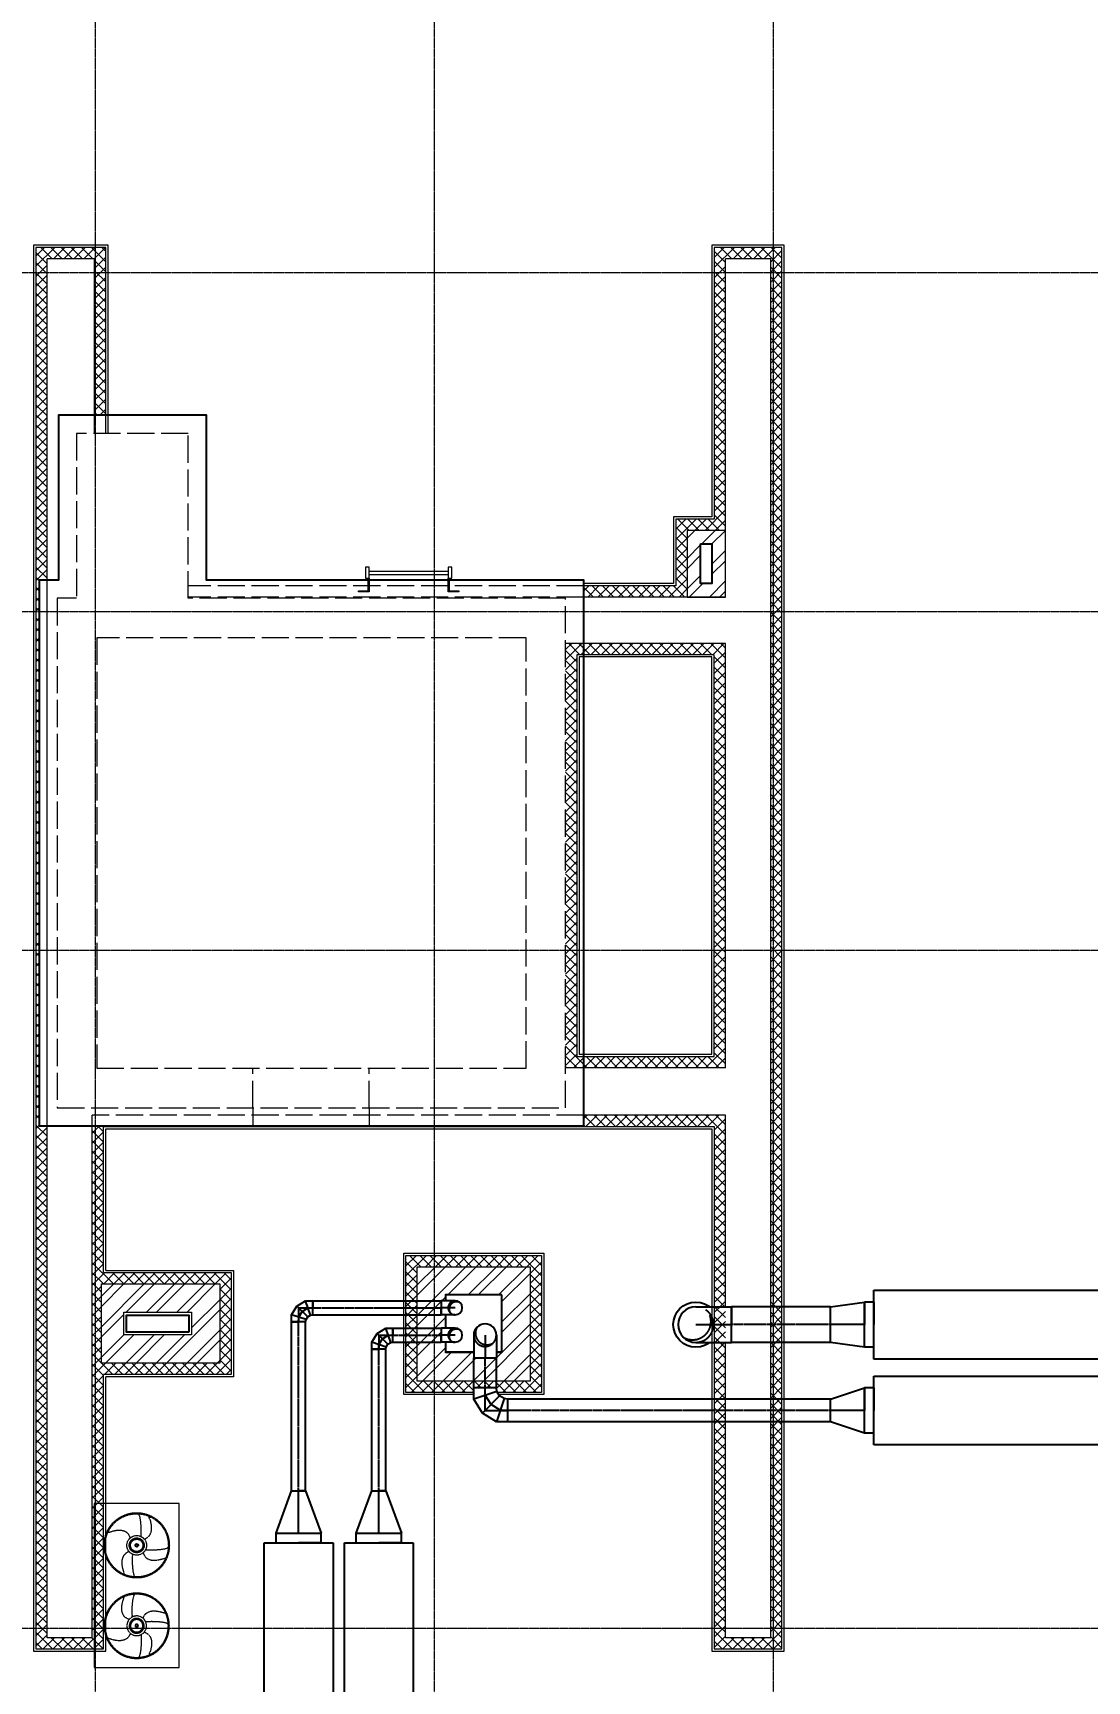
# Model space of a CAD drawing. Header units: millimetres. Extents: x -222892 to 671268, y 0 to 135099.
# Drawn here: x 334968 to 344297, y 106136 to 120723 of the extents above; entities that cross this region are included whole.
import ezdxf
from ezdxf import colors
from ezdxf.entities.mleader import LeaderData, LeaderLine
from ezdxf.math import Vec2, Vec3

# ---------------------------------------------------------------- set-up
doc = ezdxf.new("R2010")
doc.units = ezdxf.units.MM
for name, pattern in [('ACAD_ISO02W100', [15, 12, -3]), ('CENTER', [2, 1.25, -0.25, 0.25, -0.25]), ('CENTER2', [28.575000000000003, 19.05, -3.175, 3.175, -3.175]), ('HIDDEN', [6, 4, -2]), ('осевая', [2, 1.25, -0.25, 0.25, -0.25])]:
    doc.linetypes.add(name, pattern=pattern)
for name, color, linetype in [('Aks_скрытые_линии', 7, 'HIDDEN'), ('Aks_Схема', 3, 'Continuous'), ('АР_Парапет', 142, 'Continuous'), ('ПРОЕМЫ ОВ', 173, 'Continuous')]:
    doc.layers.add(name, color=color, linetype=linetype)
for name, color, linetype, lineweight in [('АР_Перегородки кирпич', 244, 'Continuous', 5), ('АР_Перегородки_кирпич_Штрих', 244, 'Continuous', 5), ('АР_Тонкие линие построения', 251, 'Continuous', 5), ('АР_Утеплитель', 154, 'Continuous', 5), ('АР_Штрих утеплитель', 24, 'Continuous', 5), ('КР_Оси', 7, 'Continuous', 5), ('КР_Тонкая', 250, 'Continuous', 5), ('М_0_В35', 142, 'Continuous', 25), ('М_фреонопроводы', 251, 'CENTER', 5), ('М_Холод', 161, 'Continuous', 5), ('пунктир', 251, 'Continuous', 5), ('Специальное оборудование', 7, 'Continuous', 5)]:
    doc.layers.add(name, color=color, linetype=linetype, lineweight=lineweight)
doc.styles.get("Standard").update_dxf_attribs({"font": 'arial.ttf'})
pattern_1 = [(45, (0, 0), (-44.90128060534577, 44.90128060534577), []), (135, (0, 0), (-44.90128060534577, -44.90128060534576), [])]
pattern_2 = [(45, (0, 0), (-134.7038418160373, 134.7038418160373), []), (45, (89.80260000000001, 0), (-134.7038418160373, 134.7038418160373), [])]

# ---------------------------------------------------------------- blocks, each defined once
blk = doc.blocks.new('A$C0d4e4e51')
at = {"layer": 'М_фреонопроводы'}
for centre, radius in [((0, 0), 288.8566844358662), ((0, 0), 280.0460147857403), ((0, 0), 86.98640421516119), ((0, 3.637978807091713e-12), 65.82206057451572), ((0, 3.637978807091713e-12), 63.32245125797893), ((0, 3.637978807091713e-12), 56.71282374609209), ((0, 0), 54.54809857845037), ((0, 0), 14.99765589915607), ((0, 3.637978807091713e-12), 8.998593539488997)]:
    blk.add_circle(centre, radius, dxfattribs=at)
for points in [[(38.81393808877328, 77.84672586773013), (39.43069206242217, 120.3497430797324), (39.47233744623372, 124.4594547744491), (35.66894700675039, 209.123091795238), (35.17107245826628, 213.5192511267633), (31.78933022113051, 237.1253008804342), (27.78976368147414, 255.6517357684061), (20.06445512908977, 275.2600530449563), (15.84786306304159, 279.5972382440705)], [(63.54760664294008, 59.40260184484941), (65.73832356143976, 58.00498084995343), (68.34381133969873, 57.87383059890271), (74.83213327103294, 59.95696780453363), (98.28155533538666, 72.37771393170624), (102.4814754161052, 75.86668588565226), (121.3887601780589, 101.6294875521926), (128.0909414612688, 120.3129603113375), (132.1284807362827, 151.4181425748029), (125.5335555436322, 204.1606599614897), (112.3440243985387, 253.1503100278678), (112.0503138446948, 256.6524840415077), (112.0560640089097, 256.665654856246)], [(-77.82987675641198, 38.83033988487296), (-132.6866261559189, 39.51315608773075), (-179.6618912399863, 38.15869686541919), (-250.1639833884547, 28.83113718986715), (-273.735531223414, 21.14097486649553), (-279.0702124371892, 17.69482380398767), (-279.5427027341793, 16.78236411924809)], [(-59.40322799712885, 63.54702323626043), (-57.95132772275247, 65.92323795983248), (-57.81069860747084, 68.12168681551339), (-66.13242229243042, 88.73537166748793), (-89.68721753318096, 114.5516164181754), (-113.1485436978401, 125.9900323876027), (-136.6817204181571, 131.155181952734), (-160.1875698759104, 132.1402363777997), (-183.6778367552906, 129.6615824114306), (-206.8629539503017, 124.8615624744525), (-230.6765725885052, 117.9500065310131), (-249.9349933031481, 112.4497500339094), (-250.1639833884547, 125.8719659518611), (-250.3874668942881, 125.6004135641269)], [(-65.60806570155546, -57.1158142127133), (-85.7318453581538, -64.55684122126695), (-89.76284992770525, -66.70990112627624), (-109.2171977745602, -82.74032893414551), (-113.2483344665379, -87.83830825575205), (-131.6896096614655, -142.0107320795069), (-131.9470465349732, -146.0117300520578), (-117.9075176594779, -230.8108275714912), (-113.1745423458051, -246.46223046249), (-112.6694436229882, -251.8082155990414), (-113.1850353375776, -254.7440878514062), (-113.708465914533, -255.922166247361)], [(59.11560495081358, -63.81070736391848), (57.95153387717437, -65.92304112415877), (57.81194275961025, -67.83217758488536), (64.31694757047808, -85.24637534668364), (74.71775531442836, -101.1676535591214), (78.7454179043998, -105.516544056205), (98.20900750067085, -119.6778879330232), (102.3855371720274, -121.7435801907632), (121.3159107790561, -128.3445471898413), (125.3248903668718, -129.266920987), (144.7414908983046, -131.8779404638008), (149.0356453520362, -132.069310525294), (168.2951715114759, -131.8483241215872), (172.3876948588877, -131.4734702054047), (191.8369328343542, -128.232706872237), (213.4106816254789, -123.1248564562156), (235.4127962280763, -116.4471487484661), (239.3971075395821, -115.1846321040757), (252.9740532205906, -112.5108137534517), (257.9890519533074, -108.9376861770543)], [(78.29462670424255, -37.90232113634193), (78.75280149595346, -38.45243077696796), (81.9342638203525, -38.88761753211293), (98.28155533532845, -38.88761753211293), (102.2703480111668, -39.11849815771711), (121.3069393527112, -39.44199996194584), (125.3212771530962, -39.47957649205273), (144.8442776836455, -39.47957649205273), (148.843652590178, -39.47957649205273), (168.3361992100254, -38.76028489688179), (172.3399801654741, -38.76028489688179), (191.7170467665419, -37.308851076672), (195.9839557032101, -36.95291361593627), (213.4016683715163, -35.1848435177053), (217.4017371113878, -34.82572348172835), (235.3934991882415, -31.9824380530481), (239.4466719495831, -31.27066237922918), (257.9657091209083, -26.55387223586877), (261.9935612624977, -25.53252835354942), (275.0905243118759, -20.15364528933424), (278.1652131528826, -17.69482162112763), (279.5329044557875, -16.94478456313664)]]:
    blk.add_spline(points, degree=3, dxfattribs=at)
blk = doc.blocks.new('LADDER_12760 - LADDER_12760-5164013-3_1 этаж')
at = {"layer": 'Специальное оборудование'}
for p, q in [((25.00000000001089, 95.00000000009393), (-50.00000000000482, 95.00000000009395)), ((-50.00000000000482, 95.00000000009395), (-50.00000000000483, 88.00000000009472)), ((-50.00000000000484, 88.00000000009472), (17.99999999999474, 88.00000000009472)), ((-2.099747042905164e-11, 1.904017958923043e-13), (24.99999999995375, 1.904017958923043e-13)), ((-2.099747042905164e-11, -76.19999999999982), (-2.099747042905164e-11, 1.861177878481613e-13)), ((17.99999999999475, 88.00000000009472), (17.99999999999473, 1.184385922670117e-13)), ((25.00000000001073, 5.075939668586216e-14), (25.00000000001089, 95.00000000009393)), ((24.99999999995375, 1.861177878481613e-13), (24.99999999995375, -76.19999999999982)), ((575.0000000000002, 95.00000000009253), (575.0000000000007, -3.383959779057477e-13)), ((650.000000000001, 95.00000000009253), (575.0000000000002, 95.00000000009253)), ((574.9999999998712, 1.904017958923096e-13), (599.9999999998744, 1.904017958923096e-13)), ((574.9999999998712, -76.19999999999982), (574.9999999998712, 1.861177878481613e-13)), ((582.0000000000011, -4.39914771277472e-13), (582.0000000000011, 88.00000000009248)), ((582.0000000000011, 88.00000000009248), (650.000000000001, 88.00000000009248)), ((599.9999999998744, 1.861177878481613e-13), (599.9999999998744, -76.19999999999982)), ((650.000000000001, 88.00000000009248), (650.000000000001, 95.00000000009253)), ((24.99999999995375, -76.19999999999982), (-2.099747042905164e-11, -76.19999999999982)), ((24.9999999999913, -25.39999999999994), (575.0000000000036, -25.39999999999994)), ((575.0000000000036, -45.39999999999994), (24.99999999999127, -45.39999999999994)), ((599.9999999998744, -76.19999999999982), (574.9999999998712, -76.19999999999982))]:
    blk.add_line(p, q, dxfattribs=at)
blk = doc.blocks.new('Aks_es_drop_rnd_200_200_wipe')
at = {"color": 0, "linetype": 'ByBlock', "lineweight": -2}
blk.add_wipeout([(-1, 0), (-0.9945218953682731, 0.10452846326765375), (-0.9781476007338059, 0.20791169081775918), (-0.9510565162951536, 0.30901699437494745), (-0.913545457642601, 0.40673664307580015), (-0.8660254037844388, 0.5), (-0.8090169943749475, 0.5877852522924734), (-0.743144825477394, 0.6691306063588573), (-0.6691306063588582, 0.743144825477394), (-0.5877852522924731, 0.8090169943749475), (-0.5, 0.8660254037844393), (-0.40673664307580015, 0.9135454576426012), (-0.30901699437494745, 0.9510565162951536), (-0.2079116908177594, 0.9781476007338057), (-0.10452846326765353, 0.9945218953682726), (-4.440892098500626e-16, 1), (0.10452846326765297, 0.9945218953682735), (0.2079116908177589, 0.9781476007338057), (0.30901699437494695, 0.9510565162951536), (0.40673664307579965, 0.9135454576426012), (0.4999999999999994, 0.8660254037844393), (0.5877852522924727, 0.8090169943749475), (0.6691306063588579, 0.743144825477394), (0.7431448254773941, 0.6691306063588573), (0.8090169943749473, 0.5877852522924734), (0.8660254037844386, 0.5), (0.913545457642601, 0.4067366430757997), (0.9510565162951539, 0.30901699437494745), (0.9781476007338056, 0.20791169081775873), (0.9945218953682735, 0.10452846326765286), (1, 0), (1, -2), (-1, -2)], dxfattribs=at)
blk = doc.blocks.new('Aks_es_drop_rnd_200_200')
at = {"color": 0, "linetype": 'ByBlock', "lineweight": -2}
blk.add_arc((0, 0), 1, 0, 180, dxfattribs=at)
blk.add_blockref('Aks_es_drop_rnd_200_200_wipe', (0, 0), dxfattribs=at)
for p, q in [((-1, 0), (-1, -2)), ((1, 0), (1, -2)), ((-1, -2), (1, -2))]:
    blk.add_line(p, q, dxfattribs=at)
at = {"color": 200, "linetype": 'CENTER2', "lineweight": -2}
blk.add_line((0, 0), (0, -2), dxfattribs=at)
at = {"color": 0, "linetype": 'ByBlock', "lineweight": -2}
blk.add_arc((0, 0), 1, 0, 180, dxfattribs=at)
at = {"layer": 'Aks_скрытые_линии'}
for centre, radius, start, end in [((0, 0), 1, 180, 0), ((0.1767766952966369, 0.1767766952966369), 1.030776406404415, 149.0362434679265, 300.9637565320735)]:
    blk.add_arc(centre, radius, start, end, dxfattribs=at)
at = {"layer": 'Aks_Схема'}
blk.add_line((0, 0), (0, -2), dxfattribs=at)
blk = doc.blocks.new('Aks_es_drop_rnd_125_125_wipe')
at = {"color": 0, "linetype": 'ByBlock', "lineweight": -2}
blk.add_wipeout([(-0.625, 0), (-0.6215761846051708, 0.06533028954228337), (-0.6113422504586287, 0.12994480676109932), (-0.5944103226844708, 0.19313562148434205), (-0.5709659110266256, 0.25421040192237543), (-0.5412658773652743, 0.3125), (-0.5056356214843422, 0.3673657826827954), (-0.46446551592337126, 0.41820662897428607), (-0.4182066289742863, 0.46446551592337126), (-0.3673657826827956, 0.5056356214843425), (-0.3125, 0.5412658773652743), (-0.2542104019223753, 0.5709659110266254), (-0.19313562148434216, 0.5944103226844706), (-0.12994480676109965, 0.6113422504586286), (-0.06533028954228359, 0.6215761846051708), (-2.220446049250313e-16, 0.625), (0.06533028954228334, 0.6215761846051708), (0.12994480676109932, 0.6113422504586286), (0.19313562148434185, 0.594410322684471), (0.25421040192237476, 0.5709659110266254), (0.3124999999999996, 0.5412658773652743), (0.3673657826827954, 0.5056356214843425), (0.4182066289742862, 0.46446551592337126), (0.4644655159233713, 0.4182066289742865), (0.505635621484342, 0.3673657826827954), (0.5412658773652741, 0.3125), (0.5709659110266256, 0.254210401922375), (0.5944103226844711, 0.19313562148434205), (0.6113422504586286, 0.12994480676109887), (0.621576184605171, 0.06533028954228293), (0.6250000000000001, 0), (0.6250000000000001, -1.25), (-0.625, -1.25)], dxfattribs=at)
blk = doc.blocks.new('Aks_es_drop_rnd_125_125')
at = {"color": 0, "linetype": 'ByBlock', "lineweight": -2}
blk.add_arc((0, 0), 0.625, 0, 180, dxfattribs=at)
blk.add_blockref('Aks_es_drop_rnd_125_125_wipe', (0, 0), dxfattribs=at)
for p, q in [((-0.625, 0), (-0.625, -1.25)), ((0.625, 0), (0.625, -1.25)), ((-0.625, -1.25), (0.625, -1.25))]:
    blk.add_line(p, q, dxfattribs=at)
at = {"color": 200, "linetype": 'CENTER2', "lineweight": -2}
blk.add_line((0, 0), (0, -1.25), dxfattribs=at)
at = {"color": 0, "linetype": 'ByBlock', "lineweight": -2}
blk.add_arc((0, 0), 0.625, 0, 180, dxfattribs=at)
at = {"layer": 'Aks_скрытые_линии'}
for centre, radius, start, end in [((0, 0), 0.625, 180, 0), ((0.1104854345603981, 0.1104854345603981), 0.6442352540027595, 149.0362434679265, 300.9637565320735)]:
    blk.add_arc(centre, radius, start, end, dxfattribs=at)
at = {"layer": 'Aks_Схема'}
blk.add_line((0, 0), (0, -1.25), dxfattribs=at)
blk = doc.blocks.new('*U4608')
at = {"linetype": 'ByBlock'}
for p, q in [((-15.55352697218349, -3.05), (-15.55352697218349, 3.05)), ((-15.55352697218349, 3.05), (15.55207691330563, 3.05)), ((15.55207691330563, 3.05), (15.55207691330563, -3.05)), ((15.55207691330563, -3.05), (-15.55352697218349, -3.05))]:
    blk.add_line(p, q, dxfattribs=at)
blk = doc.blocks.new('Aks_rs_mixed_400x200_to_315_300_wipe')
at = {"color": 0, "linetype": 'ByBlock', "lineweight": -2}
blk.add_wipeout([(-2, 0), (2, 0), (1.575, 3), (-1.575, 3)], dxfattribs=at)
blk = doc.blocks.new('Aks_rs_mixed_400x200_to_315_300')
at = {"color": 0, "linetype": 'ByBlock', "lineweight": -2}
blk.add_blockref('Aks_rs_mixed_400x200_to_315_300_wipe', (0, 0), dxfattribs=at)
for p, q in [((-2, 0), (-1.575, 3)), ((-1.575, 3), (1.575, 3)), ((1.575, 3), (2, 0)), ((-2, 0), (2, 0))]:
    blk.add_line(p, q, dxfattribs=at)
at = {"layer": 'Aks_Схема'}
blk.add_line((0, 0), (0, 3), dxfattribs=at)
blk = doc.blocks.new('Aks_es_drop_rnd_315_315_wipe')
at = {"color": 0, "linetype": 'ByBlock', "lineweight": -2}
blk.add_wipeout([(-1.575, 8.881784197001252e-16), (-1.56637198520503, 0.1646323296465546), (-1.540582471155744, 0.32746091303797087), (-1.497914013164867, 0.48670176614054217), (-1.4388340957870966, 0.6406102128443862), (-1.3639900109604912, 0.7875000000000005), (-1.274201766140543, 0.9257617723606453), (-1.1704531001268956, 1.0538807050152013), (-1.0538807050152015, 1.1704531001268963), (-0.925761772360645, 1.2742017661405427), (-0.7874999999999999, 1.3639900109604914), (-0.6406102128443854, 1.4388340957870964), (-0.48670176614054217, 1.4979140131648672), (-0.3274609130379711, 1.5405824711557443), (-0.1646323296465544, 1.5663719852050306), (-3.3306690738754696e-16, 1.5750000000000002), (0.16463232964655394, 1.5663719852050315), (0.32746091303797026, 1.5405824711557443), (0.48670176614054145, 1.4979140131648672), (0.6406102128443845, 1.4388340957870964), (0.787499999999999, 1.3639900109604914), (0.9257617723606445, 1.2742017661405427), (1.0538807050152013, 1.1704531001268972), (1.1704531001268956, 1.0538807050152021), (1.2742017661405418, 0.9257617723606453), (1.363990010960491, 0.7875000000000005), (1.4388340957870964, 0.6406102128443845), (1.4979140131648672, 0.48670176614054217), (1.5405824711557436, 0.32746091303797087), (1.5663719852050306, 0.16463232964655372), (1.5750000000000002, 8.881784197001252e-16), (1.5750000000000002, -3.1499999999999995), (-1.575, -3.1499999999999995)], dxfattribs=at)
blk = doc.blocks.new('Aks_es_drop_rnd_315_315')
at = {"color": 0, "linetype": 'ByBlock', "lineweight": -2}
blk.add_arc((0, 0), 1.575, 0, 180, dxfattribs=at)
blk.add_blockref('Aks_es_drop_rnd_315_315_wipe', (0, 0), dxfattribs=at)
for p, q in [((-1.575, 0), (-1.575, -3.15)), ((1.575, 0), (1.575, -3.15)), ((-1.575, -3.15), (1.575, -3.15))]:
    blk.add_line(p, q, dxfattribs=at)
at = {"color": 200, "linetype": 'CENTER2', "lineweight": -2}
blk.add_line((0, 0), (0, -3.15), dxfattribs=at)
at = {"color": 0, "linetype": 'ByBlock', "lineweight": -2}
blk.add_arc((0, 0), 1.575, 0, 180, dxfattribs=at)
at = {"layer": 'Aks_скрытые_линии'}
for centre, radius, start, end in [((0, 0), 1.575, 180, 0), ((0.2784232950922031, 0.2784232950922031), 1.623472840086954, 149.0362434679265, 300.9637565320735)]:
    blk.add_arc(centre, radius, start, end, dxfattribs=at)
at = {"layer": 'Aks_Схема'}
blk.add_line((0, 0), (0, -3.15), dxfattribs=at)
blk = doc.blocks.new('Aks_rs_mixed_400x200_to_200_300_wipe')
at = {"color": 0, "linetype": 'ByBlock', "lineweight": -2}
blk.add_wipeout([(-2, 0), (2, 0), (1, 3), (-1, 3)], dxfattribs=at)
blk = doc.blocks.new('Aks_rs_mixed_400x200_to_200_300')
at = {"color": 0, "linetype": 'ByBlock', "lineweight": -2}
blk.add_blockref('Aks_rs_mixed_400x200_to_200_300_wipe', (0, 0), dxfattribs=at)
for p, q in [((-2, 0), (-1, 3)), ((-1, 3), (1, 3)), ((1, 3), (2, 0)), ((-2, 0), (2, 0))]:
    blk.add_line(p, q, dxfattribs=at)
at = {"layer": 'Aks_Схема'}
blk.add_line((0, 0), (0, 3), dxfattribs=at)
blk = doc.blocks.new('Aks_es_rnd_200_90_200_wipe')
at = {"color": 0, "linetype": 'ByBlock', "lineweight": -2}
blk.add_wipeout([(1, -1.9999999999986557), (-1, -1.9999999999986562), (-1, -0.9999999999993276), (-0.2360679775003912, 0.23606797750023212), (0.9999999999986562, 1.0000000000006715), (1.9999999999979838, 1.0000000000013438), (1.999999999999328, -0.9999999999986562), (1.6837722339827157, -1.0513167019482914), (1.292893218813215, -1.2928932188123463), (1.0513167019494225, -1.6837722339820098)], dxfattribs=at)
blk = doc.blocks.new('Aks_es_rnd_200_90_200')
at = {"color": 0, "linetype": 'ByBlock', "lineweight": -2}
blk.add_blockref('Aks_es_rnd_200_90_200_wipe', (0, 0), dxfattribs=at)
for p, q in [((-1, -0.9999999999993276), (-0.2360679775003911, 0.2360679775002321)), ((-0.2360679775003911, 0.2360679775002321), (0.999999999998656, 1.000000000000672)), ((1.292893218813215, -1.292893218812346), (-0.2360679775003911, 0.2360679775002321)), ((1.683772233982716, -1.051316701948291), (0.999999999998656, 1.000000000000672)), ((0.999999999998656, 1.000000000000672), (1.999999999997984, 1.000000000001344)), ((1.999999999999328, -0.9999999999986557), (1.999999999997984, 1.000000000001344)), ((1.051316701949423, -1.683772233982009), (-1, -0.9999999999993276)), ((-1, -1.999999999998656), (-1, -0.9999999999993276)), ((1.051316701949423, -1.683772233982009), (1.292893218813215, -1.292893218812346)), ((1.292893218813215, -1.292893218812346), (1.683772233982716, -1.051316701948291)), ((1.683772233982716, -1.051316701948291), (1.999999999999328, -0.9999999999986557)), ((1, -1.999999999998656), (-1, -1.999999999998656)), ((1, -1.999999999998656), (1.051316701949423, -1.683772233982009))]:
    blk.add_line(p, q, dxfattribs=at)
at = {"color": 200, "linetype": 'CENTER2', "lineweight": -2}
blk.add_lwpolyline([(0, -1.999999999998656), (0.02565835097471125, -1.341886116990668), (0.5284126206564119, -0.5284126206560569), (1.341886116990686, -0.02565835097380942), (1.999999999998656, 1.34425803821614e-12)], dxfattribs=at)
at = {"layer": 'Aks_Схема'}
for q in [(1.999999999998656, 1.34425803821614e-12), (0, -1.999999999998656)]:
    blk.add_line((0, 0), q, dxfattribs=at)
blk = doc.blocks.new('Aks_rs_mixed_400x200_to_125_375_wipe')
at = {"color": 0, "linetype": 'ByBlock', "lineweight": -2}
blk.add_wipeout([(-2, 0), (2, 0), (0.625, 3.75), (-0.625, 3.75)], dxfattribs=at)
blk = doc.blocks.new('Aks_rs_mixed_400x200_to_125_375')
at = {"color": 0, "linetype": 'ByBlock', "lineweight": -2}
blk.add_blockref('Aks_rs_mixed_400x200_to_125_375_wipe', (0, 0), dxfattribs=at)
for p, q in [((-2, 0), (-0.625, 3.75)), ((-0.625, 3.75), (0.625, 3.75)), ((0.625, 3.75), (2, 0)), ((-2, 0), (2, 0))]:
    blk.add_line(p, q, dxfattribs=at)
at = {"layer": 'Aks_Схема'}
blk.add_line((0, 0), (0, 3.75), dxfattribs=at)
blk = doc.blocks.new('Aks_es_rnd_125_90_125_wipe')
at = {"color": 0, "linetype": 'ByBlock', "lineweight": -2}
blk.add_wipeout([(0.6250000000000001, -1.2499999999999112), (-0.625, -1.2499999999999112), (-0.6249999999999998, -0.6249999999999554), (-0.14754248593740793, 0.1475424859373975), (0.6249999999999108, 0.625000000000044), (1.249999999999866, 0.6250000000000888), (1.2499999999999554, -0.6249999999999114), (1.0523576462394466, -0.65707293871835), (0.808058261758392, -0.8080582617583347), (0.6570729387184246, -1.0523576462394)], dxfattribs=at)
blk = doc.blocks.new('Aks_es_rnd_125_90_125')
at = {"color": 0, "linetype": 'ByBlock', "lineweight": -2}
blk.add_blockref('Aks_es_rnd_125_90_125_wipe', (0, 0), dxfattribs=at)
for p, q in [((-0.6249999999999998, -0.624999999999955), (-0.1475424859374079, 0.1475424859373982)), ((-0.1475424859374079, 0.1475424859373982), (0.6249999999999107, 0.6250000000000444)), ((0.8080582617583921, -0.8080582617583342), (-0.1475424859374079, 0.1475424859373982)), ((1.052357646239447, -0.6570729387183495), (0.6249999999999107, 0.6250000000000444)), ((0.6249999999999107, 0.6250000000000444), (1.249999999999866, 0.6250000000000893)), ((1.249999999999955, -0.6249999999999107), (1.249999999999866, 0.6250000000000893)), ((0.6570729387184246, -1.0523576462394), (-0.6249999999999998, -0.624999999999955)), ((-0.625, -1.249999999999911), (-0.6249999999999998, -0.624999999999955)), ((0.625, -1.249999999999911), (-0.625, -1.249999999999911)), ((0.625, -1.249999999999911), (0.6570729387184246, -1.0523576462394)), ((0.6570729387184246, -1.0523576462394), (0.8080582617583921, -0.8080582617583342)), ((0.8080582617583921, -0.8080582617583342), (1.052357646239447, -0.6570729387183495)), ((1.052357646239447, -0.6570729387183495), (1.249999999999955, -0.6249999999999107))]:
    blk.add_line(p, q, dxfattribs=at)
at = {"color": 200, "linetype": 'CENTER2', "lineweight": -2}
blk.add_lwpolyline([(0, -1.249999999999911), (0.01603646935921244, -0.8386788231196773), (0.3302578879104921, -0.330257887910468), (0.8386788231196787, -0.01603646935915254), (1.249999999999911, 8.926193117986259e-14)], dxfattribs=at)
at = {"layer": 'Aks_Схема'}
for q in [(1.249999999999911, 8.926193117986259e-14), (0, -1.249999999999911)]:
    blk.add_line((0, 0), q, dxfattribs=at)
blk = doc.blocks.new('_None')
blk = doc.blocks.new('*U5875')
at = {"color": 0, "linetype": 'ByBlock', "lineweight": -2, "ltscale": 10}
blk.add_line((0, 0), (-71486.8863278564, 0), dxfattribs=at)
blk = doc.blocks.new('*U5876')
at = {"color": 0, "linetype": 'ByBlock', "lineweight": -2, "ltscale": 10}
blk.add_line((0, 0), (-71486.8863278563, 2.91038304567337e-11), dxfattribs=at)
blk = doc.blocks.new('*U5877')
at = {"color": 0, "linetype": 'ByBlock', "lineweight": -2, "ltscale": 10}
blk.add_line((0, 0), (-71486.8863278562, 1.455191522836685e-11), dxfattribs=at)
blk = doc.blocks.new('*U5878')
at = {"color": 0, "linetype": 'ByBlock', "lineweight": -2, "ltscale": 10}
blk.add_line((0, 0), (-71486.8863278562, 0), dxfattribs=at)
blk = doc.blocks.new('*U5886')
at = {"color": 0, "linetype": 'ByBlock', "lineweight": -2, "ltscale": 10}
blk.add_line((0, 0), (5.820766091346741e-11, -53277.7616451292), dxfattribs=at)
blk = doc.blocks.new('*U5887')
at = {"color": 0, "linetype": 'ByBlock', "lineweight": -2, "ltscale": 10}
blk.add_line((0, 0), (5.820766091346741e-11, -53277.7616451292), dxfattribs=at)
blk = doc.blocks.new('*U5901')
at = {"color": 0, "linetype": 'ByBlock', "lineweight": -2, "ltscale": 10}
blk.add_line((0, 0), (5.820766091346741e-11, -53277.7616451292), dxfattribs=at)
blk = doc.blocks.new('A$C4c190d01')
at = {"layer": 'КР_Оси', "linetype": 'осевая'}
for name, p in [('*U5886', (5569.938392028183, 78593.59175630503)), ('*U5887', (8569.938392028183, 78593.59175630515)), ('*U5901', (11569.93839202818, 78593.59175630515)), ('*U5878', (61698.28406804663, 63394.99999999997)), ('*U5877', (61698.28406804663, 60394.99999999997)), ('*U5876', (61698.28406804663, 57394.99999999994)), ('*U5875', (61698.28406804675, 51394.99999999997))]:
    blk.add_blockref(name, p, dxfattribs=at)

msp = doc.modelspace()

# ---------------------------------------------------------------- hatches: boundary and pattern name
at = {"layer": 'АР_Перегородки_кирпич_Штрих', "ltscale": 500}
h = msp.add_hatch(dxfattribs=at)
h.set_pattern_fill('ANSI32', color=256, scale=20)
h.set_pattern_definition(pattern_2)
h.paths.add_polyline_path([(340977.3325584614, 116200.3739539183), (340877.3325584614, 116200.3739539183), (340877.3325584614, 115850.3739539183), (340977.3325584614, 115850.3739539183)], flags=16)
h.paths.add_polyline_path([(341097.3325584614, 116320.3739539183), (340757.3325584614, 116320.3739539183), (340757.3325584614, 115730.3739539183), (341097.3325584614, 115730.3739539183)])
h = msp.add_hatch(dxfattribs=at)
h.set_pattern_fill('ANSI32', color=256, scale=20)
h.set_pattern_definition(pattern_2)
h.paths.add_polyline_path([(339368.9485106076, 108790.4831422963), (338368.9485106076, 108790.4831422964), (338368.9485064383, 109803.2331427767), (339368.9485064383, 109803.2331427766)])
h.paths.add_polyline_path([(339118.9485095783, 109040.4831422964), (338618.9485095783, 109040.4831422964), (338618.9485074675, 109553.2331427767), (339118.9485074675, 109553.2331427766)], flags=16)
h = msp.add_hatch(dxfattribs=at)
h.set_pattern_fill('ANSI32', color=256, scale=20)
h.set_pattern_definition(pattern_2)
h.paths.add_polyline_path([(336371.5914959541, 109198.8280476575), (335771.3111248684, 109198.8280476575), (335771.3111248686, 109400.3489491483), (336371.5914959544, 109400.3489491483)], flags=16)
h.paths.add_polyline_path([(335574.571288331, 109650.3489491483), (336621.5914959539, 109650.3489491483), (336621.5914959539, 108948.8280476575), (335574.571288331, 108948.8280476575)])
at = {"layer": 'АР_Утеплитель', "ltscale": 500}
h = msp.add_hatch(dxfattribs=at)
h.set_pattern_fill('ANSI37', color=256, scale=20)
h.set_pattern_definition(pattern_1)
h.paths.add_polyline_path([(336621.5914959539, 108948.8280476575), (335574.571291065, 108948.8280476575), (335574.571291065, 109650.3489491483), (336621.5914959546, 109650.3489491482)], flags=16)
h.paths.add_polyline_path([(336721.5914959537, 108848.8280476575), (335592.3325584614, 108848.8280476576), (335592.3325584614, 106419.3739539181), (334992.3325584614, 106419.3739539182), (334992.3325584614, 107042.9999999999), (334992.3325584614, 118825.3739539182), (335612.3325584614, 118825.3739539182), (335612.3325584614, 117339.3739539182), (335512.3325584614, 117339.3739539182), (335512.3325584614, 118725.3739539182), (335092.3325584614, 118725.3739539182), (335092.3325584614, 115879.3739539182), (335022.3325584614, 115879.3739539182), (335022.3325584614, 111049.3739539182), (335092.3325584615, 111049.3739539182), (335092.3325584614, 106519.3739539182), (335492.3325584614, 106519.3739539182), (335492.3325584614, 109750.3489491484), (335492.3325584614, 111049.3739539182), (335592.3325584614, 111044.3739539182), (335592.3325584614, 109750.3489491483), (336721.5914959548, 109750.3489491482)])
h = msp.add_hatch(dxfattribs=at)
h.set_pattern_fill('ANSI37', color=256, scale=20)
h.set_pattern_definition(pattern_1)
h.paths.add_polyline_path([(340997.3325584614, 111664.3739539182), (339782.4074316061, 111664.3739539182), (339782.4074316061, 115220.3739539182), (340997.3325584614, 115220.3739539182)], flags=16)
h.paths.add_polyline_path([(341097.3325584614, 111564.3739539182), (339682.4074316061, 111564.3739539182), (339682.4074316061, 115320.3739539182), (341097.3325584614, 115320.3739539182)])
h = msp.add_hatch(dxfattribs=at)
h.set_pattern_fill('ANSI37', color=256, scale=20)
h.set_pattern_definition(pattern_1)
h.paths.add_polyline_path([(339368.9485106076, 108790.4831422963), (338368.9485106076, 108790.4831422964), (338368.9485064383, 109803.2331427767), (339368.9485064383, 109803.2331427766)], flags=16)
h.paths.add_polyline_path([(339468.9485110193, 108690.4831422963), (338268.9485110193, 108690.4831422964), (338268.9485060267, 109903.2331427767), (339468.9485060266, 109903.2331427766)])
at = {"layer": 'АР_Штрих утеплитель', "ltscale": 500}
h = msp.add_hatch(dxfattribs=at)
h.set_pattern_fill('ANSI37', color=256, scale=20)
h.set_pattern_definition(pattern_1)
h.paths.add_polyline_path([(353097.4537278334, 127630.6824583524), (350518.7090003203, 127630.6824583524), (350518.7090003203, 127530.6824583524), (353097.4537278334, 127530.6824583524)])
edge = h.paths.add_edge_path()
edge.add_line((350518.7090003203, 127630.6824583524), (344547.4537278329, 127630.6824583525))
edge.add_line((344547.4537278329, 127630.6824583525), (344547.4537278329, 130631.1380299823))
edge.add_line((344547.4537278329, 130631.1380299823), (335487.4537278329, 130630.6824583525))
edge.add_line((335487.4537278331, 130630.6824583525), (335487.4537278332, 127122.7369796679))
edge.add_line((335487.4537278332, 127122.7369796679), (334996.5012287336, 127122.7369796679))
edge.add_arc((336296.1243596947, 116876.8313636951), 10328.00087983883, 97.22897371527749, 132.4844128153412)
edge.add_arc((334278.507436591, 119160.6824583515), 7281.276563062834, 132.9138654462874, 150.3769831410849)
edge.add_arc((334278.5074365918, 119160.6824583511), 7281.276563063785, 150.3769831410856, 179.9999999999889)
edge.add_line((326997.2308735281, 119160.6824583525), (326997.2308735281, 118630.6824583648))
edge.add_line((326997.2308735281, 118630.6824583648), (323487.4537278326, 118630.6824583648))
edge.add_line((323487.4537278327, 118630.6824583648), (323487.4537278327, 106570.6824583523))
edge.add_line((323487.4537278326, 106570.6824583523), (329427.3325584609, 106570.6824583522))
edge.add_line((329427.3325584609, 106570.6824583522), (329427.3325584609, 82275.68245835445))
edge.add_line((329427.3325584609, 82275.68245835445), (336038.7706081953, 82275.68244763686))
edge.add_line((336038.7706081952, 82275.68244763686), (336038.7706083883, 82375.68244763653))
edge.add_line((336038.7706083883, 82375.68244763653), (329527.3325584607, 82375.68245835445))
edge.add_line((329527.3325584607, 82375.68245835445), (329527.3325584607, 106670.6824583523))
edge.add_line((329527.3325584608, 106670.6824583523), (323587.4537278325, 106670.6824583523))
edge.add_line((323587.4537278325, 106670.6824583523), (323587.4537278327, 118530.6824583648))
edge.add_line((323587.4537278327, 118530.6824583648), (327097.2308735282, 118530.6824583648))
edge.add_line((327097.2308735282, 118530.6824583648), (327098.7089987969, 119295.6824583508))
edge.add_arc((334275.7571636449, 119161.8791517242), 7178.295318904982, 150.1859382412758, 178.9319457575192, ccw=False)
edge.add_arc((334278.5074365921, 119160.6824583507), 7181.276563064179, 133.0783930265535, 150.1885639364679, ccw=False)
edge.add_arc((336295.5899172066, 116878.6115553474), 10226.16664863276, 97.26253171683658, 132.6002756336443, ccw=False)
edge.add_line((335002.8394767644, 127022.7369796679), (335587.4537278329, 127022.7369796679))
edge.add_line((335587.4537278331, 127022.7369796679), (335587.4537278331, 130530.6824583525))
edge.add_line((335587.4537278331, 130530.6824583525), (344447.4537278329, 130530.6824583525))
edge.add_line((344447.4537278329, 130530.6824583525), (344447.4537278329, 127630.6824583525))
edge.add_line((344447.4537278329, 127630.6824583525), (344447.4537278329, 127530.6824583524))
edge.add_line((344447.4537278329, 127530.6824583524), (350518.7090003203, 127530.6824583524))
edge.add_line((350518.7090003203, 127530.6824583524), (350518.7090003203, 127630.6824583524))

# ---------------------------------------------------------------- linework, layer by layer
at = {"layer": 'АР_Парапет', "ltscale": 500}
msp.add_lwpolyline([(337942.3325584614, 111049.3739539183), (339842.4074316061, 111049.3739539183), (339842.4074316061, 115879.3739539182), (336502.4074316061, 115879.3739539182), (336502.4074316061, 117339.3739539182), (335192.4074316061, 117339.3739539182), (335192.4074316061, 115879.3739539182), (335022.3325584614, 115879.3739539182), (335022.3325584614, 111049.3739539182), (337958.848150935, 111049.3739539182)], dxfattribs=at)
at = {"layer": 'АР_Перегородки кирпич', "linetype": 'Continuous', "ltscale": 100}
for points in [[(341097.3325584614, 116320.3739539183), (340757.3325584614, 116320.3739539183), (340757.3325584614, 115730.3739539183), (341097.3325584614, 115730.3739539183)], [(340977.3325584614, 116200.3739539183), (340877.3325584614, 116200.3739539183), (340877.3325584614, 115850.3739539183), (340977.3325584614, 115850.3739539183)], [(339368.9485106076, 108790.4831422963), (338368.9485106076, 108790.4831422964), (338368.9485064383, 109803.2331427767), (339368.9485064383, 109803.2331427766)], [(339118.9485095783, 109040.4831422964), (338618.9485095783, 109040.4831422964), (338618.9485074675, 109553.2331427767), (339118.9485074675, 109553.2331427766)], [(336371.5914959541, 109198.8280476575), (335771.3111248684, 109198.8280476575), (335771.3111248686, 109400.3489491483), (336371.5914959544, 109400.3489491483)]]:
    msp.add_lwpolyline(points, close=True, dxfattribs=at)
msp.add_lwpolyline([(335574.571291065, 109650.3489491483), (336621.5914959546, 109650.3489491483), (336621.5914959539, 108948.8280476575), (335574.571291065, 108948.8280476575), (335574.571291065, 109650.3489491483)], dxfattribs=at)
at = {"layer": 'АР_Тонкие линие построения', "ltscale": 100}
for p, q in [((335512.3325584614, 118725.3739539182), (335092.3325584614, 118725.3739539182)), ((335092.3325584615, 106519.3739539182), (335092.3325584614, 118725.3739539182)), ((335512.3325584614, 117339.3739539182), (335512.3325584614, 118725.3739539182)), ((341497.3325584615, 118725.3739539182), (341097.3325584614, 118725.3739539182)), ((341097.3325584614, 115730.3739539182), (341097.3325584614, 118725.3739539182)), ((341497.3325584615, 106519.3739539182), (341497.3325584616, 118725.3739539182)), ((341097.3325584614, 115730.3739539182), (339842.4074316061, 115730.3739539182)), ((341097.3325584614, 115320.3739539182), (339842.4074316061, 115320.3739539182)), ((341097.3325584614, 111564.3739539182), (341097.3325584614, 115320.3739539182)), ((341097.3325584614, 111564.3739539182), (339842.4074316061, 111564.3739539182)), ((335492.3325584614, 106519.3739539182), (335492.3325584614, 111049.3739539182)), ((341097.3325584614, 111144.3739539182), (339842.4074316061, 111144.3739539182)), ((341097.3325584614, 106519.3739539182), (341097.3325584614, 111144.3739539182)), ((335492.3325584614, 106519.3739539181), (335092.3325584614, 106519.3739539182)), ((341497.3325584616, 106519.3739539182), (341097.3325584614, 106519.3739539182))]:
    msp.add_line(p, q, dxfattribs=at)
at = {"layer": 'АР_Утеплитель', "ltscale": 500}
for points in [[(335632.3325584614, 117179.3739539175), (335632.3325584614, 117179.3739539175), (335632.3325584614, 118845.3739539182), (334972.3325584614, 118845.3739539182), (334972.3325584614, 106399.3739539182), (335612.3325584614, 106399.3739539181), (335612.3325584614, 108828.8280476575)], [(335612.3325584614, 117179.3739539175), (335612.3325584614, 118825.3739539182), (334992.3325584614, 118825.3739539182), (334992.3325584614, 106419.3739539182), (335592.3325584614, 106419.3739539181), (335592.3325584614, 108848.8280476575)], [(339782.4074316061, 115220.3739539182), (339782.4074316061, 111664.3739539182), (340997.3325584614, 111664.3739539182), (340997.3325584614, 115220.3739539182), (339782.4074316061, 115220.3739539182)], [(335592.3325584614, 109750.3489491483), (336721.5914959548, 109750.3489491483), (336721.5914959537, 108848.8280476575), (335592.3325584614, 108848.8280476575)], [(335612.3325584614, 109770.3489491483), (336741.5914959548, 109770.3489491483), (336741.5914959537, 108828.8280476575), (335612.3325584614, 108828.8280476575)], [(335694.5712879192, 109750.3489491483), (336721.5914959548, 109750.3489491483), (336721.5914959537, 108848.8280476575), (335674.5712916308, 108848.8280476575)]]:
    msp.add_lwpolyline(points, dxfattribs=at)
for points in [[(339802.4074316061, 115200.3739539182), (339802.4074316061, 111684.3739539182), (340977.3325584614, 111684.3739539182), (340977.3325584614, 115200.3739539182)], [(339488.9485111017, 108670.4831422963), (338248.9485111017, 108670.4831422964), (338248.9485059443, 109923.2331427767), (339488.9485059443, 109923.2331427766)], [(339468.9485110193, 108690.4831422963), (338268.9485110193, 108690.4831422964), (338268.9485060267, 109903.2331427767), (339468.9485060266, 109903.2331427766)]]:
    msp.add_lwpolyline(points, close=True, dxfattribs=at)
at = {"layer": 'М_0_В35', "linetype": 'Continuous'}
for p, q in [((337443.7414904117, 109502.2064797833), (337443.7414904117, 109439.7064797833)), ((337443.7414904117, 109377.2064797833), (337443.7414904117, 109439.7064797833)), ((342026.6532671465, 109447.9831422963), (341149.6308526875, 109447.9831422964)), ((341149.6308526875, 109447.9831422964), (341149.6308526875, 109290.4831422964)), ((342026.6532671465, 109447.9831422963), (342026.6532671465, 109290.4831422963)), ((342410.9469335337, 109490.4831422964), (342326.6532671465, 109490.4831422964)), ((342326.6532671465, 109490.4831422964), (342326.6532671465, 109290.4831422964)), ((342410.9469335337, 109490.4831422964), (342410.9469335337, 109290.4831422964)), ((337256.2414904117, 109314.7064797833), (337318.7414904117, 109314.7064797833)), ((337381.2414904117, 109314.7064797833), (337318.7414904117, 109314.7064797833)), ((341149.6308526875, 109132.9831422964), (341149.6308526875, 109290.4831422964)), ((342026.6532671465, 109132.9831422963), (342026.6532671465, 109290.4831422963)), ((342326.6532671465, 109090.4831422964), (342326.6532671465, 109290.4831422964)), ((342410.9469335337, 109090.4831422964), (342410.9469335337, 109290.4831422964)), ((338153.7414904117, 109259.7913400721), (338153.7414904117, 109197.2913400721)), ((338153.7414904117, 109134.7913400721), (338153.7414904117, 109197.2913400721)), ((342026.6532671465, 109132.9831422963), (341149.6308526875, 109132.9831422964)), ((337966.2414904117, 109072.2913400721), (338028.7414904117, 109072.2913400721)), ((338091.2414904117, 109072.2913400721), (338028.7414904117, 109072.2913400721)), ((338868.9485074675, 108730.4831422964), (338868.9485074675, 108997.291340072)), ((338868.9485074675, 108997.291340072), (338968.9485074675, 108997.291340072)), ((339068.9485074675, 108997.291340072), (338968.9485074675, 108997.291340072)), ((339068.9485074675, 108730.4831422964), (339068.9485074675, 108997.291340072)), ((342410.9469335337, 109090.4831422964), (342326.6532671465, 109090.4831422964)), ((338868.9485074675, 108730.4831422964), (338968.9485074675, 108730.4831422964)), ((339068.9485074675, 108730.4831422964), (338968.9485074675, 108730.4831422964)), ((342410.9469335337, 108730.4831422964), (342326.6532671465, 108730.4831422964)), ((342326.6532671465, 108730.4831422964), (342326.6532671465, 108530.4831422964)), ((342410.9469335337, 108730.4831422964), (342410.9469335337, 108530.4831422964)), ((342026.6532671465, 108630.4831422964), (339168.9485074675, 108630.4831422964)), ((339168.9485074675, 108630.4831422964), (339168.9485074675, 108530.4831422964)), ((342026.6532671465, 108630.4831422964), (342026.6532671465, 108530.4831422964)), ((339168.9485074675, 108430.4831422964), (339168.9485074675, 108530.4831422964)), ((342026.6532671465, 108430.4831422964), (339168.9485074675, 108430.4831422964)), ((342026.6532671465, 108430.4831422964), (342026.6532671465, 108530.4831422964)), ((342326.6532671465, 108330.4831422964), (342326.6532671465, 108530.4831422964)), ((342410.9469335337, 108330.4831422964), (342410.9469335337, 108530.4831422964)), ((342410.9469335337, 108330.4831422964), (342326.6532671465, 108330.4831422964)), ((337118.7414904117, 107359.3390972885), (337118.7414904117, 107443.6327636756)), ((337118.7414904117, 107443.6327636756), (337318.7414904117, 107443.6327636756)), ((337518.7414904117, 107443.6327636756), (337318.7414904117, 107443.6327636756)), ((337518.7414904117, 107359.3390972885), (337518.7414904117, 107443.6327636756)), ((337828.7414904117, 107359.3390972884), (337828.7414904117, 107443.6327636756)), ((337828.7414904117, 107443.6327636756), (338028.7414904117, 107443.6327636756)), ((338228.7414904117, 107443.6327636756), (338028.7414904117, 107443.6327636756)), ((338228.7414904117, 107359.3390972884), (338228.7414904117, 107443.6327636756)), ((337118.7414904117, 107359.3390972885), (337318.7414904117, 107359.3390972885)), ((337518.7414904117, 107359.3390972885), (337318.7414904117, 107359.3390972885)), ((337828.7414904117, 107359.3390972884), (338028.7414904117, 107359.3390972884)), ((338228.7414904117, 107359.3390972884), (338028.7414904117, 107359.3390972884))]:
    msp.add_line(p, q, dxfattribs=at)
at = {"layer": 'М_0_В35', "color": 200, "linetype": 'CENTER2'}
for p, q in [((342026.6532671465, 109290.4831422963), (341149.6308526875, 109290.4831422964)), ((338968.9485074675, 108730.4831422964), (338968.9485074675, 108997.291340072)), ((342026.6532671465, 108530.4831422964), (339168.9485074675, 108530.4831422964))]:
    msp.add_line(p, q, dxfattribs=at)
at = {"layer": 'М_Холод', "ltscale": 2}
msp.add_lwpolyline([(336260.7316277371, 106255.5199563408), (336260.7316277371, 107705.5199563408), (335510.7316277371, 107705.5199563408), (335510.7316277371, 106255.5199563408)], close=True, dxfattribs=at)
at = {"layer": 'ПРОЕМЫ ОВ', "ltscale": 500}
for points in [[(340877.3325584614, 116200.3739539183), (340977.3325584614, 116200.3739539183), (340977.3325584614, 115850.3739539183), (340877.3325584614, 115850.3739539183)], [(339118.9485074675, 109553.2331427765), (338618.9485095783, 109553.2331427765), (338618.9485095783, 109050.4831422963), (339118.9485074675, 109050.4831422963)], [(336346.091495954, 109224.9220105078), (335796.3111248684, 109224.9220105073), (335796.3111248684, 109375.3489491477), (336346.091495954, 109375.3489491481)]]:
    msp.add_lwpolyline(points, close=True, dxfattribs=at)
msp.add_circle((340834.6308526873, 109290.4831422961), 200, dxfattribs=at)
at = {"layer": 'пунктир', "linetype": 'ACAD_ISO02W100', "ltscale": 20}
for p, q in [((335512.3325584614, 117179.3739539175), (335512.3325584614, 117339.3739539182)), ((339842.4074316061, 115830.3739539182), (336342.4074316061, 115830.3739539182)), ((339842.4074316061, 115730.3739539182), (336342.4074316061, 115730.3739539182)), ((339842.4074316061, 115320.3739539182), (339682.4074316061, 115320.3739539182)), ((336912.3325584614, 111209.3739539182), (336912.3325584614, 111559.3739539182)), ((337942.3325584614, 111209.3739539182), (337942.3325584614, 111559.3739539183)), ((339842.4074316061, 111564.3739539182), (339682.4074316061, 111564.3739539182)), ((336912.3325584614, 111209.3739539182), (336912.3325584614, 111049.3739539182)), ((337942.3325584614, 111209.3739539182), (337942.3325584614, 111049.3739539183)), ((339842.4074316061, 111144.3739539182), (335492.3325584614, 111144.3739539182)), ((335492.3325584614, 111049.3739539182), (335492.3325584614, 111144.3739539182))]:
    msp.add_line(p, q, dxfattribs=at)
for points in [[(336342.4074316061, 117179.3739539175), (335352.4074316061, 117179.3739539175), (335352.4074316061, 115719.3739539175), (335182.3325584614, 115719.3739539175), (335182.3325584614, 111209.3739539175), (339682.4074316061, 111209.3739539175), (339682.4074316061, 115719.3739539175), (336342.4074316061, 115719.3739539175)], [(339332.4074316061, 111559.3739539175), (339332.4074316061, 115369.3739539175), (335532.3325584615, 115369.3739539175), (335532.3325584615, 111559.3739539175)]]:
    msp.add_lwpolyline(points, close=True, dxfattribs=at)

# ---------------------------------------------------------------- block references
at = {"layer": 'М_0_В35', "linetype": 'ByBlock', "xscale": 100, "yscale": 100, "zscale": 100}
for p in [(343965.9469335337, 109290.4831422963), (343965.9469335337, 108530.4831422963)]:
    msp.add_blockref('*U4608', p, dxfattribs=at)
at = {"layer": 'М_0_В35', "linetype": 'ByBlock', "xscale": 100, "yscale": 100, "zscale": 100, "rotation": 269.999999999996}
for p in [(337318.7414904117, 105804.3390972885), (338028.7414904117, 105804.3390972884)]:
    msp.add_blockref('*U4608', p, dxfattribs=at)
at = {"layer": 'М_Холод', "ltscale": 2, "rotation": 270}
msp.add_blockref('A$C0d4e4e51', (335885.7316277371, 107336.5329308261), dxfattribs=at)
at = {"layer": 'М_Холод', "ltscale": 2, "xscale": -1, "rotation": 270}
msp.add_blockref('A$C0d4e4e51', (335885.7316277371, 106624.5069818555), dxfattribs=at)
at = {"layer": 'Специальное оборудование', "xscale": -1.2705, "yscale": 1.2705, "zscale": 1.2705, "rotation": 180}
msp.add_blockref('LADDER_12760 - LADDER_12760-5164013-3_1 этаж', (337911.766200148, 115897.4487309707), dxfattribs=at)

# ---------------------------------------------------------------- leaders
at = {"layer": 'КР_Тонкая', "linetype": 'ByBlock'}
ml = msp.add_multileader_mtext('Standard', dxfattribs=at)
ml.set_content('41', color=256)
ml.set_leader_properties()
ml.set_arrow_properties(name='NONE')
ml.build(insert=Vec2(0, 0))
ml.multileader.update_dxf_attribs({"text_left_attachment_type": 6, "text_right_attachment_type": 6, "dogleg_length": 0.36, "arrow_head_size": 0.162})
ctx = ml.context
ctx.base_point, ctx.char_height, ctx.arrow_head_size, ctx.landing_gap_size, ctx.plane_origin = Vec3(334264.5250051886, 107941.659516984, -0.02966123566466194), 250, 0.162, 0.081, Vec3(343198.9385379949, 114902.4873051857, -0.02966123566466194)
ctx.left_attachment, ctx.right_attachment, ctx.text_align_type = 6, 6, 1
notes = []
notes.append((ctx, [(0, (1, 1, 0), (334208.8238845392, 107941.659516984, -0.02966123566466194), (1, 0), 55.70112064932557, [(0, [(333926.7452064958, 107238.5487226953, -0.02966123566466194)], 0, [])])]))
ctx.mtext.insert, ctx.mtext.width, ctx.mtext.defined_height, ctx.mtext.alignment, ctx.mtext.flow_direction = Vec3(334395.7451593496, 108241.659516984, -0.02966123566466194), 2817.47973754938, 544.2773374749016, 2, 5
for ctx, leaders in notes:
    for number, flags, end, landing, length, lines in leaders:
        leader = LeaderData()
        leader.index, (leader.has_last_leader_line, leader.has_dogleg_vector, leader.attachment_direction) = number, flags
        leader.last_leader_point, leader.dogleg_vector, leader.dogleg_length = Vec3(end), Vec3(landing), length
        for number, points, colour, breaks in lines:
            line = LeaderLine()
            line.index, line.vertices, line.color, line.breaks = number, Vec3.list(points), colors.encode_raw_color(colour), breaks
            leader.lines.append(line)
        ctx.leaders.append(leader)

# ---------------------------------------------------------------- next in the draw order: block references
at = {"layer": 'М_0_В35', "linetype": 'Continuous', "xscale": 100, "yscale": 100, "zscale": 100}
for name, p, rotation in [('Aks_es_drop_rnd_125_125', (338704.6276786269, 109439.706479783), 269.9999999999978), ('Aks_es_drop_rnd_315_315', (340834.6308526875, 109290.4831422964), 89.99999999999778), ('Aks_rs_mixed_400x200_to_315_300', (342326.6532671465, 109290.4831422964), 89.99999999999754), ('Aks_es_drop_rnd_125_125', (338704.6276786269, 109197.291340072), 269.9999999999978), ('Aks_es_rnd_200_90_200', (338968.9485074675, 108530.4831422964), 89.9999999999993), ('Aks_rs_mixed_400x200_to_200_300', (342326.6532671465, 108530.4831422964), 89.99999999999787)]:
    msp.add_blockref(name, p, dxfattribs=dict(at, rotation=rotation))
for name, p in [('Aks_es_drop_rnd_200_200', (338968.9485074675, 109197.291340072)), ('Aks_rs_mixed_400x200_to_125_375', (337318.7414904117, 107443.6327636756)), ('Aks_rs_mixed_400x200_to_125_375', (338028.7414904117, 107443.6327636756))]:
    msp.add_blockref(name, p, dxfattribs=at)

# ---------------------------------------------------------------- next in the draw order: hatches: boundary and pattern name
at = {"layer": 'АР_Утеплитель', "ltscale": 500}
h = msp.add_hatch(dxfattribs=at)
h.set_pattern_fill('ANSI37', color=256, scale=20)
h.set_pattern_definition(pattern_1)
h.paths.add_polyline_path([(341097.3325584614, 111144.3739539182), (339842.4074316061, 111144.3739539182), (339842.4074316061, 111044.3739539182), (340997.3325584614, 111044.3739539182), (340997.3325584614, 106419.3739539182), (341597.3325584616, 106419.3739539182), (341597.3325584615, 118825.3739539182), (340997.3325584614, 118825.3739540371), (340997.3325584614, 116420.3739539183), (340657.3325584614, 116420.3739539183), (340657.3325584614, 115830.3739539183), (339842.4074316061, 115830.3739539182), (339842.4074316061, 115730.3739539182), (340757.3325584614, 115730.3739539183), (340757.3325584614, 116320.3739539183), (341097.3325584614, 116320.3739539183), (341097.3325584614, 118725.3739539182), (341497.3325584615, 118725.3739539182), (341497.3325584615, 106519.3739539182), (341097.3325584614, 106519.3739539182)])

# ---------------------------------------------------------------- next in the draw order: linework, layer by layer
msp.add_lwpolyline([(339842.4074316061, 111044.3739539182), (340997.3325584614, 111044.3739539182), (340997.3325584614, 106419.3739539182), (341597.3325584616, 106419.3739539182), (341597.3325584615, 118825.3739539182), (340997.3325584614, 118825.3739540371), (340997.3325584614, 116420.3739539183), (340657.3325584614, 116420.3739539183), (340657.3325584614, 115830.3739539183), (339842.4074316061, 115830.3739539182), (339842.4074316061, 115830.3739539182)], dxfattribs=at)
at = {"layer": 'М_0_В35', "linetype": 'Continuous'}
for p, q in [((337443.7414904117, 109502.2064797833), (338579.6276786269, 109502.206479783)), ((338579.6276786269, 109502.206479783), (338579.6276786269, 109439.706479783)), ((338579.6276786269, 109377.206479783), (338579.6276786269, 109439.706479783)), ((337256.2414904117, 107818.6327636756), (337256.2414904117, 109314.7064797833)), ((337381.2414904117, 107818.6327636756), (337381.2414904117, 109314.7064797833)), ((337443.7414904117, 109377.2064797833), (338579.6276786269, 109377.206479783)), ((338153.7414904117, 109259.7913400721), (338579.6276786269, 109259.791340072)), ((338153.7414904117, 109134.7913400721), (338579.6276786269, 109134.791340072)), ((338579.6276786269, 109259.791340072), (338579.6276786269, 109197.291340072)), ((338579.6276786269, 109134.791340072), (338579.6276786269, 109197.291340072)), ((337966.2414904117, 107818.6327636756), (337966.2414904117, 109072.2913400721)), ((338091.2414904117, 107818.6327636756), (338091.2414904117, 109072.2913400721)), ((337256.2414904117, 107818.6327636756), (337318.7414904117, 107818.6327636756)), ((337381.2414904117, 107818.6327636756), (337318.7414904117, 107818.6327636756)), ((337966.2414904117, 107818.6327636756), (338028.7414904117, 107818.6327636756)), ((338091.2414904117, 107818.6327636756), (338028.7414904117, 107818.6327636756))]:
    msp.add_line(p, q, dxfattribs=at)
at = {"layer": 'М_0_В35', "color": 200, "linetype": 'CENTER2'}
for p, q in [((337443.7414904117, 109439.7064797833), (338579.6276786269, 109439.706479783)), ((337318.7414904117, 107818.6327636756), (337318.7414904117, 109314.7064797833)), ((338153.7414904117, 109197.2913400721), (338579.6276786269, 109197.291340072)), ((338028.7414904117, 107818.6327636756), (338028.7414904117, 109072.2913400721))]:
    msp.add_line(p, q, dxfattribs=at)

# ---------------------------------------------------------------- next in the draw order: block references
at = {"layer": 'М_0_В35', "linetype": 'Continuous', "xscale": 100, "yscale": 100, "zscale": 100}
for p in [(337318.7414904117, 109439.7064797833), (338028.7414904117, 109197.2913400721)]:
    msp.add_blockref('Aks_es_rnd_125_90_125', p, dxfattribs=at)

# ---------------------------------------------------------------- next in the draw order: linework, layer by layer
at = {"layer": 'АР_Утеплитель', "ltscale": 500}
for points in [[(335592.3325584614, 109750.3489491483), (335592.3325584614, 111044.3739539182), (340997.3325584614, 111044.3739539182), (340997.3325584614, 106419.3739539182), (341597.3325584616, 106419.3739539182), (341597.3325584615, 118825.3739539182), (340997.3325584614, 118825.3739540371), (340997.3325584614, 116420.3739539183), (340657.3325584614, 116420.3739539183), (340657.3325584614, 115830.3739539183), (339842.4074316061, 115830.3739539182)], [(335612.3325584614, 109770.3489491483), (335612.3325584614, 111024.3739539182), (340977.3325584614, 111024.3739539182), (340977.3325584614, 106399.3739539182), (341617.3325584616, 106399.3739539182), (341617.3325584615, 118845.3739539143), (340977.3325584614, 118845.3739540411), (340977.3325584614, 116440.3739539183), (340637.3325584614, 116440.3739539183), (340637.3325584614, 115850.3739539183), (339842.4074316061, 115850.3739539182)]]:
    msp.add_lwpolyline(points, dxfattribs=at)

# ---------------------------------------------------------------- next in the draw order: block references
at = {"layer": 'КР_Оси'}
msp.add_blockref('A$C4c190d01', (329948.7705588582, 55205.68245835246), dxfattribs=at)

doc.saveas('drawing.dxf')
